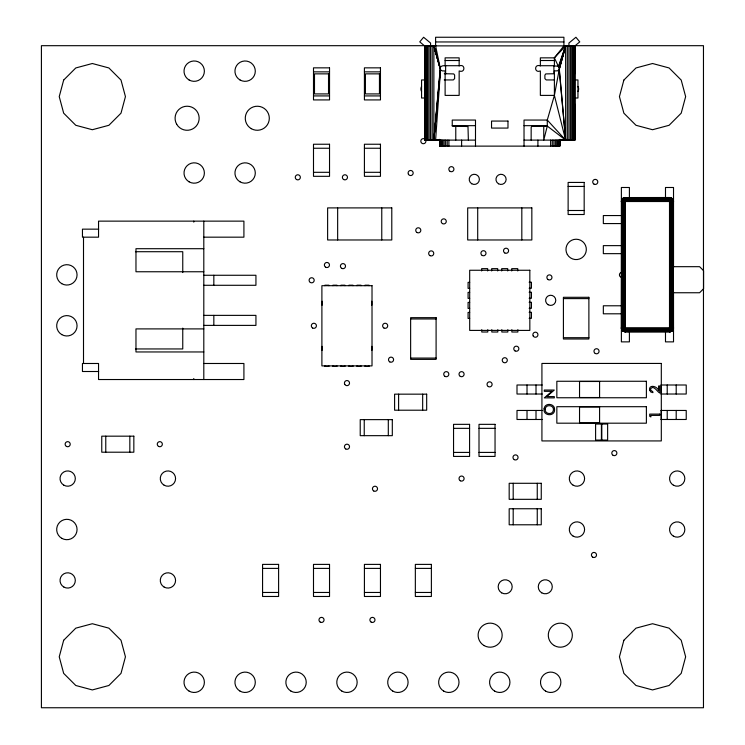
<?xml version="1.0" encoding="UTF-8"?>
<svg xmlns="http://www.w3.org/2000/svg" width="745" height="745" viewBox="0 0 745 745"><rect width="100%" height="100%" fill="white"/><g stroke="black" fill="none" stroke-linecap="round" stroke-linejoin="round"><path stroke-width="1.12" d="M531.148 140.107L531.166 127.423L531.688 126.38L545.442 126.073M671.822 331.05L673.08 329.663L673.48 327.837L669.979 330.91L625.39 330.696L622.559 327.837L622.559 201.523L624.71 199.064L669.504 199.166L671.208 200.712L671.329 327.837L669.504 328.666L670.398 327.837L672.744 330.193L673.461 328.461L673.387 292.748L699.583 292.748L703.587 288.743L703.587 270.696L699.583 266.682L673.387 266.682L673.443 200.954L672.344 198.682L669.504 197.509L624.766 197.565L623.034 198.282L621.581 200.284L621.432 328.461L622.559 330.678L625.39 331.851L669.504 331.851L671.86 331.087L673.322 329.076L673.517 327.837L621.386 327.837L623.081 331.05M559.914 140.107L559.774 146.122L559.774 140.107M670.398 327.837L670.36 328.694L669.504 328.731L671.86 331.087L669.504 331.851L669.504 197.509L672.344 198.682L673.322 200.303L673.517 201.523L621.386 201.523L622.559 198.682L624.18 197.704L625.39 199.166L624.71 199.064L669.504 198.682L671.962 200.833L671.86 327.837L669.504 329.607L625.39 329.663L624.571 327.837L622.15 330.193L622.559 330.678M669.504 200.629L670.36 200.666L670.332 201.523L672.754 199.166L673.471 200.927L672.875 201.523L669.504 198.151L670.128 197.565L671.86 198.282L669.504 200.629L670.332 201.523L669.504 199.753L625.39 199.697L623.034 201.523L622.941 328.526L623.081 327.837L625.39 330.193L670.193 330.296L672.363 327.837L672.577 201.048L672.577 328.312M622.056 200.787L622.056 328.573L623.584 330.547L625.39 331.413L669.504 331.413L671.794 330.128L673.08 327.837L672.837 200.787L671.31 198.813L669.504 197.965L625.39 197.965L623.109 199.232L621.824 201.523L622.056 328.573M672.837 328.573L672.875 327.837M625.39 328.731L624.534 328.694L624.496 327.837L625.39 328.731L623.043 331.087L625.39 331.851L625.39 197.509L622.699 198.822L621.432 201.523L621.432 200.927L622.15 199.166L624.496 201.523L625.39 199.893L624.589 199.818L625.39 199.204M435.601 140.107L440.519 69.797L433.869 45.873L433.869 140.107L440.519 69.797L442.204 70.896L445.119 70.933L445.119 95.397L459.153 95.397L459.153 70.933C465.467 73.559 465.467 63.297 459.153 65.923L459.153 57.849L445.119 57.849L445.119 65.923C443.024 65.178 439.513 66.314 440.183 69.043L433.869 140.107L440.323 69.434M623.034 331.078L625.39 331.814L622.699 330.529L621.544 328.322L621.544 201.038M670.072 197.583L669.504 197.546L672.195 198.822L673.359 201.038L673.359 328.322L672.195 330.529L669.504 331.795L671.86 331.078M673.461 328.461L673.517 327.837M624.534 328.694L623.761 327.837L623.686 328.647L623.621 327.837L623.686 200.712M671.208 328.647L671.273 327.837L673.08 329.663M623.034 201.523L622.941 200.833C619.728 203.283 624.366 196.736 624.906 197.667M624.906 331.693L669.504 331.655L672.027 330.361L673.033 327.996M624.096 328.238L624.096 201.122L625.39 200.629L623.034 198.282M670.36 200.666L670.798 328.238M559.402 68.633L554.392 95.397L547.277 120.057L547.277 126.073L543.748 140.107L543.748 126.073L547.277 126.073L565.641 140.107L565.641 45.873L554.392 57.849L554.392 65.923L558.098 66.221L559.402 68.633L565.641 45.873L558.443 66.454L554.392 57.849L563.918 45.873L563.918 37.25L435.601 37.25L435.601 45.873L440.183 67.814L433.869 45.873L440.118 68.633M673.461 200.899L673.517 201.523L673.294 200.34L672.102 201.523L671.962 328.526L671.86 327.837M673.359 328.322L673.387 292.748M624.096 201.122L623.621 201.523L621.851 199.744L621.423 201.523L621.46 200.954L621.87 201.364M559.402 68.223L565.641 45.873L558.75 66.733M559.327 67.814L565.641 45.873L559.001 67.059M559.197 67.423L565.641 45.873L559.327 69.043L565.641 140.107L547.277 120.057L524.024 120.057L524.024 146.122M621.572 200.303L622.624 201.355M621.432 328.461L621.432 327.837L621.544 328.322M622.317 201.048L622.131 201.523C621.973 199.548 626.033 198.831 624.822 197.583L623.081 198.31L623.621 197.974L625.074 199.427M673.08 201.523L672.027 198.999L669.504 197.704L625.39 197.965M623.304 328.163L621.824 329.663L621.46 328.405L622.028 327.837L625.39 331.599L622.867 330.361L621.824 327.837M568.947 140.069L559.979 139.958L572.84 140.107L572.84 45.873M621.581 329.076L623.034 327.837M622.559 327.837L622.317 328.312L622.131 327.837M670.798 201.122L671.133 201.523L671.208 200.712L671.329 201.523L673.08 199.716M671.822 198.31C671.198 196.745 668.516 199.092 670.193 199.064L669.504 199.166M625.241 331.367L624.208 331.627L625.39 330.445L669.504 330.445L670.742 331.646M670.314 199.818L669.504 199.753L671.32 197.947M669.504 201.523L672.344 198.682M622.596 330.64L625.39 327.837M623.621 331.385L625.39 329.607L624.589 329.541M669.504 330.696L670.314 329.541L669.504 329.467L670.36 328.694M624.496 201.523L625.39 200.694L624.534 200.666M426.68 45.873L426.68 140.107L439.969 139.781L439.075 140.069L430.582 140.107L430.582 43.042L423.598 37.25L419.761 41.878L424.566 45.873L574.944 45.873L579.759 41.878L575.922 37.25L568.929 43.042L568.929 140.107M670.128 331.795L669.504 331.208L669.979 330.91L624.925 330.91M671.86 201.523L672.363 201.523M672.102 327.837L672.763 327.837M624.794 197.555L624.152 197.704L625.39 197.565M625.39 330.193L624.71 330.296L625.39 330.445M669.904 200.228L624.999 200.228M624.999 329.132L669.904 329.132M669.504 331.851L670.072 331.776M669.504 197.704L669.988 197.667M624.664 198.189L625.39 198.151M669.504 331.208L670.239 331.171M553.898 65.616L553.898 73.746L545.75 73.913L544.893 75.096L544.893 78.607L546.225 79.939L554.159 79.939M435.601 41.953L563.918 41.953M425.386 45.687L41.413 45.687L41.413 707.75L703.466 707.75L703.466 45.687L574.311 45.687M430.033 45.687L435.853 45.687M563.844 45.687L569.664 45.687M554.392 57.849L540.358 57.849L540.358 65.923C534.044 63.297 534.044 73.559 540.358 70.933L540.358 95.397L554.392 95.397L565.641 140.107L559.197 69.434L557.716 70.803L554.392 70.933L554.392 95.397M445.119 60.513L459.153 60.513M540.358 60.513L554.392 60.513M445.119 65.718L459.153 65.718M540.358 65.718L554.392 65.718M313.496 71.855L329.532 71.855M364.417 71.855L380.462 71.855M425.106 73.746L424.566 73.746L424.706 45.873L424.706 140.107L424.566 104.216L425.106 104.216M444.29 73.746L445.976 73.746M574.814 73.746L574.814 45.873L574.814 140.107L574.814 104.216M424.967 79.957L421.568 79.957L421.568 98.005L424.967 98.005M444.225 79.939L453.295 79.939L454.627 78.607L454.627 75.096L453.77 73.913L445.622 73.746L445.622 65.616M313.496 95.919L329.532 95.919M364.417 95.919L380.462 95.919M574.553 98.005L577.952 98.005L577.952 79.957L574.553 79.957M452.243 125.672L475.496 125.672M524.024 125.672L547.277 125.672M468.372 140.107L467.981 126.538L452.243 126.073L452.243 120.057L475.496 120.057L475.496 146.122M559.551 139.781L568.491 139.958M431.029 139.958L439.531 139.958M475.496 140.107L424.566 140.107L424.566 45.873M524.024 140.107L574.944 140.107L574.944 45.873M313.496 148.246L329.532 148.246M364.417 148.246L380.462 148.246M313.496 172.309L329.532 172.309M364.417 172.309L380.462 172.309M568.128 186.446L584.173 186.446M669.979 198.449L624.925 198.449L625.39 198.682M568.128 210.5L584.173 210.5M621.386 215.556L603.338 215.556L603.338 223.575L621.386 223.575M98.666 229.153L82.453 229.153L82.453 237.171L98.545 237.171L98.545 221.135L243.913 221.135L243.913 237.171L203.804 237.171M621.386 245.636L603.338 245.636L603.338 253.654L621.386 253.654M203.804 248.7L135.972 248.7L135.972 271.757L203.804 271.757M135.441 251.708L182.758 251.708L182.758 272.549M203.748 275.268L255.935 275.268L255.935 285.288L203.748 285.288M529.136 282.225L531.436 282.225L531.436 288.24L529.136 288.24M469.685 282.346L468.084 282.346L468.084 288.362L469.685 288.362M529.136 292.245L531.436 292.245L531.436 298.261L529.136 298.261M469.685 292.366L468.084 292.366L468.084 298.382L469.685 298.382M563.416 298.605L588.885 298.605M469.685 302.396L468.084 302.396L468.084 308.411L469.685 308.411M529.136 302.274L531.436 302.274L531.436 308.29L529.136 308.29M621.386 305.785L603.338 305.785L603.338 313.803L621.386 313.803M529.136 312.295L531.436 312.295L531.436 318.311L529.136 318.311M469.685 312.416L468.084 312.416L468.084 318.432L469.685 318.432M203.748 315.368L255.935 315.368L255.935 325.388L203.748 325.388M410.635 318.972L436.095 318.972M203.804 328.899L135.972 328.899L135.972 351.957L203.804 351.957M563.416 337.699L588.885 337.699M135.441 348.949L182.758 348.949L182.758 328.117M410.635 358.075L436.095 358.075M203.804 363.486L243.913 363.486L243.913 379.531L98.545 379.531L98.545 363.486L82.453 363.486L82.453 371.504L98.666 371.504M542.183 384.997L517.002 384.997L517.002 394.021L542.183 394.021M661.048 384.997L686.229 384.997L686.229 394.021L661.048 394.021M542.183 410.458L517.002 410.458L517.002 419.482L542.183 419.482M661.048 410.458L686.229 410.458L686.229 419.482L661.048 419.482M453.547 428.347L469.583 428.347M479.007 428.347L495.043 428.347M453.547 452.411L469.583 452.411M479.007 452.411L495.043 452.411M262.566 568.398L278.602 568.398M313.496 568.398L329.532 568.398M364.417 568.398L380.462 568.398M415.347 568.398L431.383 568.398M262.566 592.461L278.602 592.461M313.496 592.461L329.532 592.461M364.417 592.461L380.462 592.461M415.347 592.461L431.383 592.461M454.078 126.073L457.374 126.082M669.504 198.151L670.239 198.189M624.664 331.171L625.39 331.208M669.504 331.655L669.988 331.693M671.282 331.385L669.82 329.933M622.559 198.682L625.39 201.523M672.279 328.005L673.312 329.076M669.504 327.837L672.344 330.678M671.599 201.197L672.279 201.355M669.504 198.282L669.671 198.747M625.223 330.612L625.39 331.097M673.219 201.178L673.387 266.682M433.869 45.873L440.118 68.223M673.359 201.038L673.461 201.523M649.5 389.756L650.785 391.991L652.946 392.652C653.495 390.883 649.482 390.967 650.813 388.517C653.71 384.765 657.574 392.168 659.763 393.043L659.763 385.975L658.599 385.975L658.599 390.622C657.444 386.078 648.523 383.982 649.603 390.287M621.386 327.837L621.46 328.405M672.837 200.787L672.875 201.523M439.606 140.107L439.746 146.122L439.746 140.107M676.199 384.997L676.199 394.021M676.199 410.458L676.199 419.482M673.517 267.576L673.517 187.489L665.49 187.489L665.49 197.509M673.517 291.91L673.517 341.871L665.49 341.871L665.49 331.851M667.222 384.997L667.222 394.021M667.222 410.458L667.222 419.482M661.225 384.997L661.225 394.021M661.225 410.458L661.225 419.482M629.404 197.509L629.404 187.489L621.386 187.489L621.386 341.871L629.404 341.871L629.404 331.851M601.811 424.035L601.811 440.081M601.411 424.035L601.411 440.081M574.404 45.873L574.404 140.107M573.743 45.873L573.743 140.107M571.713 45.873L571.713 140.107M570.4 45.873L570.4 140.107M567.327 45.873L567.327 140.107M559.914 139.352L559.914 146.122L439.606 146.122L439.606 139.352M559.374 140.107L559.374 146.122M558.703 140.107L558.703 146.122M557.8 140.107L557.8 146.122M556.683 140.107L556.683 146.122M555.36 140.107L555.36 146.122M553.889 140.107L553.889 146.122M552.287 140.107L552.287 146.122M550.611 140.107L550.611 146.122M537.909 140.107L537.909 146.122M537.257 483.291L537.257 499.327M537.257 508.751L537.257 524.787M536.009 384.997L536.009 394.021M536.009 410.458L536.009 419.482M527.022 384.997L527.022 394.021M527.022 410.458L527.022 419.482M521.817 207.902L521.817 239.974M517.747 270.957L517.747 268.647L511.731 268.647L511.731 270.957M517.868 329.7L517.868 332.009L511.852 332.009L511.852 329.7M513.193 483.291L513.193 499.327M513.193 508.751L513.193 524.787M507.839 329.7L507.839 332.009L501.823 332.009L501.823 329.7M507.718 270.957L507.718 268.647L501.702 268.647L501.702 270.957M497.818 329.7L497.818 332.009L491.802 332.009L491.802 329.7M497.697 270.957L497.697 268.647L491.681 268.647L491.681 270.957M487.789 329.7L487.789 332.009L481.773 332.009L481.773 329.7M487.668 270.957L487.668 268.647L481.652 268.647L481.652 270.957M477.703 207.902L477.703 239.974M461.611 140.107L461.611 146.122M455.772 126.073L455.772 140.107M448.909 140.107L448.909 146.122M447.224 140.107L447.224 146.122M445.631 140.107L445.631 146.122M444.15 140.107L444.15 146.122M442.837 140.107L442.837 146.122M441.711 140.107L441.711 146.122M440.807 140.107L440.807 146.122M440.146 140.107L440.146 146.122M432.193 45.873L432.193 140.107M429.12 45.873L429.12 140.107M427.798 45.873L427.798 140.107M425.777 45.873L425.777 140.107M425.106 45.873L425.106 140.107M422.666 394.161L422.666 410.206M398.603 394.161L398.603 410.206M388.303 419.631L388.303 435.667M381.766 207.902L381.766 239.974M371.867 346.341L371.867 350.355M371.783 301.231L371.783 305.245M369.017 285.689L369.017 285.195L365.003 285.195L365.003 285.689M369.017 365.897L369.017 366.391L365.003 366.391L365.003 365.897M364.24 419.631L364.24 435.667M360.99 285.689L360.99 285.195L356.985 285.195L356.985 285.689M360.99 365.897L360.99 366.391L356.985 366.391L356.985 365.897M352.972 285.689L352.972 285.195L348.958 285.195L348.958 285.689M352.972 365.897L352.972 366.391L348.958 366.391L348.958 365.897M344.954 285.689L344.954 285.195L340.94 285.195L340.94 285.689M344.954 365.897L344.954 366.391L340.94 366.391L340.94 365.897M337.653 207.902L337.653 239.974M336.936 285.689L336.936 285.195L332.922 285.195L332.922 285.689M336.936 365.897L336.936 366.391L332.922 366.391L332.922 365.897M328.908 285.689L328.908 285.195L324.904 285.195L324.904 285.689M328.908 365.897L328.908 366.391L324.904 366.391L324.904 365.897M322.082 301.231L322.082 305.245M322.082 346.341L322.082 350.355M213.834 275.268L213.834 285.288M213.834 315.368L213.834 325.388M203.804 221.135L203.804 379.531M193.784 221.135L193.784 222.131M193.784 378.525L193.784 379.531M129.835 436.17L129.835 452.206M105.771 436.17L105.771 452.206M83.505 237.171L83.505 363.486M621.982 277.41A2.542 2.542 0 0 1 619.44 274.868A2.542 2.542 0 0 1 621.982 272.316M425.572 139.902A2.542 2.542 0 0 1 423.812 143.683A2.542 2.542 0 0 1 420.86 140.731A2.542 2.542 0 0 1 424.641 138.961M421.568 91.523A5.094 5.094 0 0 1 421.568 86.429M577.952 86.429A5.094 5.094 0 0 1 577.952 91.523M545.219 409.21C544.483 414.164 552.669 415.3 553.358 410.365C554.569 404.973 545.573 403.725 545.219 409.21M544.111 408.735C542.537 415.989 554.923 417.06 554.578 409.629C555.025 403.296 544.725 402.356 544.111 408.735M63.67 80.069L59.237 96.617L63.67 113.175L75.785 125.29L92.333 129.723L108.891 125.29L121.007 113.175L125.439 96.617L121.007 80.069L108.891 67.953L92.333 63.511L75.785 67.953L63.67 80.069M63.67 640.272L59.237 656.82L63.67 673.378L75.785 685.493L92.333 689.926L108.891 685.493L121.007 673.378L125.439 656.82L121.007 640.272L108.891 628.156L92.333 623.723L75.785 628.156L63.67 640.272M623.872 80.069L619.44 96.617L623.872 113.175L635.988 125.29L652.546 129.723L669.094 125.29L681.209 113.175L685.642 96.617L681.209 80.069L669.094 67.953L652.546 63.511L635.988 67.953L623.872 80.069M623.872 640.272L619.44 656.82L623.872 673.378L635.988 685.493L652.546 689.926L669.094 685.493L681.209 673.378L685.642 656.82L681.209 640.272L669.094 628.156L652.546 623.723L635.988 628.156L623.872 640.272M624.971 201.103L624.766 327.837L625.39 328.461L669.504 328.461L670.128 327.837L670.128 201.523L669.504 200.899L624.971 201.103M551.915 391.33L544.297 397.886L554.317 397.886L554.317 396.601L546.718 396.601L554.317 390.045L544.297 390.045L544.297 391.33L551.915 391.33M329.532 67.851L313.496 67.851L313.496 99.923L329.532 99.923L329.532 67.851M380.462 67.851L364.417 67.851L364.417 99.923L380.462 99.923L380.462 67.851M328.526 73.857L314.492 73.857L314.492 93.917L328.526 93.917L328.526 73.857M379.456 73.857L365.423 73.857L365.423 93.917L379.456 93.917L379.456 73.857M507.978 121.062L491.542 121.062L491.542 128.075L507.978 128.075L507.978 121.062M329.532 144.241L313.496 144.241L313.496 176.323L329.532 176.323L329.532 144.241M380.462 144.241L364.417 144.241L364.417 176.323L380.462 176.323L380.462 144.241M584.173 182.432L568.128 182.432L568.128 214.513L584.173 214.513L584.173 182.432M391.786 207.902L327.623 207.902L327.623 239.974L391.786 239.974L391.786 207.902M531.837 207.902L467.683 207.902L467.683 239.974L531.837 239.974L531.837 207.902M529.835 270.258L469.685 270.258L469.685 330.408L529.835 330.408L529.835 270.258M372.016 285.689L321.896 285.689L321.896 365.897L372.016 365.897L372.016 285.689M588.885 297.302L563.416 297.302L563.416 339.003L588.885 339.003L588.885 297.302M436.095 317.668L410.635 317.668L410.635 359.379L436.095 359.379L436.095 317.668M661.309 363.439L541.922 363.439L541.922 440.928L661.309 440.928L661.309 363.439M646.39 381.263L556.841 381.263L556.841 397.756L646.39 397.756L646.39 381.263M599.585 381.487L579.536 381.487L579.536 397.523L599.585 397.523L599.585 381.487M426.68 394.161L394.599 394.161L394.599 410.206L426.68 410.206L426.68 394.161M646.39 406.696L556.841 406.696L556.841 423.188L646.39 423.188L646.39 406.696M599.585 406.919L579.536 406.919L579.536 422.964L599.585 422.964L599.585 406.919M659.763 414.108L649.733 414.108L649.733 416.287L650.888 416.939L650.888 415.393L659.763 415.393L659.763 414.108M392.308 419.631L360.226 419.631L360.226 435.667L392.308 435.667L392.308 419.631M607.631 424.035L595.6 424.035L595.6 440.081L607.631 440.081L607.631 424.035M469.583 424.343L453.547 424.343L453.547 456.424L469.583 456.424L469.583 424.343M495.043 424.343L479.007 424.343L479.007 456.424L495.043 456.424L495.043 424.343M133.839 436.17L101.758 436.17L101.758 452.206L133.839 452.206L133.839 436.17M541.261 483.291L509.18 483.291L509.18 499.327L541.261 499.327L541.261 483.291M541.261 508.751L509.18 508.751L509.18 524.787L541.261 524.787L541.261 508.751M278.602 564.393L262.566 564.393L262.566 596.475L278.602 596.475L278.602 564.393M329.532 564.393L313.496 564.393L313.496 596.475L329.532 596.475L329.532 564.393M380.462 564.393L364.417 564.393L364.417 596.475L380.462 596.475L380.462 564.393M431.383 564.393L415.347 564.393L415.347 596.475L431.383 596.475L431.383 564.393M408.428 174.283A2.542 2.542 0 0 0 412.842 174.283A2.542 2.542 0 0 0 410.635 170.465A2.542 2.542 0 0 0 408.428 174.283M593.989 184.117A2.542 2.542 0 0 0 597.807 181.91A2.542 2.542 0 0 0 593.989 179.703A2.542 2.542 0 0 0 593.989 184.117M320.238 622.112A2.542 2.542 0 0 0 324.056 619.914A2.542 2.542 0 0 0 320.238 617.707A2.542 2.542 0 0 0 320.238 622.112M371.168 622.112A2.542 2.542 0 0 0 374.986 619.914A2.542 2.542 0 0 0 371.168 617.707A2.542 2.542 0 0 0 371.168 622.112M240.03 79.976A10.188 10.188 0 0 0 255.302 71.157A10.188 10.188 0 0 0 240.03 62.338A10.188 10.188 0 0 0 240.03 79.976M189.1 79.976A10.188 10.188 0 0 0 204.381 71.157A10.188 10.188 0 0 0 189.1 62.338A10.188 10.188 0 0 0 189.1 79.976M251.279 128.671A12.032 12.032 0 0 0 269.317 118.25A12.032 12.032 0 0 0 251.279 107.839A12.032 12.032 0 0 0 251.279 128.671M176.695 124.266A12.032 12.032 0 0 0 197.537 124.266A12.032 12.032 0 0 0 187.116 106.218A12.032 12.032 0 0 0 176.695 124.266M240.03 181.827A10.188 10.188 0 0 0 255.302 173.008A10.188 10.188 0 0 0 240.03 164.189A10.188 10.188 0 0 0 240.03 181.827M189.1 181.827A10.188 10.188 0 0 0 204.381 173.008A10.188 10.188 0 0 0 189.1 164.189A10.188 10.188 0 0 0 189.1 181.827M61.779 334.617A10.188 10.188 0 0 0 77.061 325.788A10.188 10.188 0 0 0 61.779 316.97A10.188 10.188 0 0 0 61.779 334.617M61.779 283.687A10.188 10.188 0 0 0 77.061 274.868A10.188 10.188 0 0 0 61.779 266.049A10.188 10.188 0 0 0 61.779 283.687M484.12 645.589A12.032 12.032 0 0 0 502.167 635.168A12.032 12.032 0 0 0 484.12 624.748A12.032 12.032 0 0 0 484.12 645.589M554.299 645.589A12.032 12.032 0 0 0 572.337 635.168A12.032 12.032 0 0 0 554.299 624.748A12.032 12.032 0 0 0 554.299 645.589M545.591 691.109A10.188 10.188 0 0 0 560.873 682.29A10.188 10.188 0 0 0 545.591 673.461A10.188 10.188 0 0 0 545.591 691.109M494.671 691.109A10.188 10.188 0 0 0 509.943 682.29A10.188 10.188 0 0 0 494.671 673.461A10.188 10.188 0 0 0 494.671 691.109M541.764 592.862A7.022 7.022 0 0 0 552.287 586.79A7.022 7.022 0 0 0 541.764 580.709A7.022 7.022 0 0 0 541.764 592.862M501.664 592.862A7.022 7.022 0 0 0 512.188 586.79A7.022 7.022 0 0 0 501.664 580.709A7.022 7.022 0 0 0 501.664 592.862M189.1 691.109A10.188 10.188 0 0 0 204.381 682.29A10.188 10.188 0 0 0 189.1 673.461A10.188 10.188 0 0 0 189.1 691.109M240.03 691.109A10.188 10.188 0 0 0 255.302 682.29A10.188 10.188 0 0 0 240.03 673.461A10.188 10.188 0 0 0 240.03 691.109M290.96 691.109A10.188 10.188 0 0 0 306.232 682.29A10.188 10.188 0 0 0 290.96 673.461A10.188 10.188 0 0 0 290.96 691.109M341.881 691.109A10.188 10.188 0 0 0 357.162 682.29A10.188 10.188 0 0 0 341.881 673.461A10.188 10.188 0 0 0 341.881 691.109M443.741 691.109A10.188 10.188 0 0 0 459.013 682.29A10.188 10.188 0 0 0 443.741 673.461A10.188 10.188 0 0 0 443.741 691.109M392.811 691.109A10.188 10.188 0 0 0 408.092 682.29A10.188 10.188 0 0 0 392.811 673.461A10.188 10.188 0 0 0 392.811 691.109M567.327 254.492A10.188 10.188 0 0 0 584.974 254.492A10.188 10.188 0 0 0 576.146 239.22A10.188 10.188 0 0 0 567.327 254.492M61.779 538.328A10.188 10.188 0 0 0 77.061 529.499A10.188 10.188 0 0 0 61.779 520.681A10.188 10.188 0 0 0 61.779 538.328M164.105 485.191A7.636 7.636 0 0 0 175.569 478.579A7.636 7.636 0 0 0 164.105 471.958A7.636 7.636 0 0 0 164.105 485.191M63.856 485.191A7.636 7.636 0 0 0 75.319 478.579A7.636 7.636 0 0 0 63.856 471.958A7.636 7.636 0 0 0 63.856 485.191M164.105 587.051A7.636 7.636 0 0 0 175.569 580.429A7.636 7.636 0 0 0 164.105 573.818A7.636 7.636 0 0 0 164.105 587.051M63.856 587.051A7.636 7.636 0 0 0 75.319 580.429A7.636 7.636 0 0 0 63.856 573.818A7.636 7.636 0 0 0 63.856 587.051M573.129 485.191A7.636 7.636 0 0 0 584.592 478.579A7.636 7.636 0 0 0 573.129 471.958A7.636 7.636 0 0 0 573.129 485.191M673.387 485.191A7.636 7.636 0 0 0 684.841 478.579A7.636 7.636 0 0 0 673.387 471.958A7.636 7.636 0 0 0 673.387 485.191M573.129 536.121A7.636 7.636 0 0 0 584.592 529.499A7.636 7.636 0 0 0 573.129 522.888A7.636 7.636 0 0 0 573.129 536.121M673.387 536.121A7.636 7.636 0 0 0 684.841 529.499A7.636 7.636 0 0 0 673.387 522.888A7.636 7.636 0 0 0 673.387 536.121M445.007 376.383A2.542 2.542 0 0 0 448.835 374.176A2.542 2.542 0 0 0 445.007 371.969A2.542 2.542 0 0 0 445.007 376.383M533.206 335.986A2.542 2.542 0 0 0 537.611 335.986A2.542 2.542 0 0 0 535.404 332.168A2.542 2.542 0 0 0 533.206 335.986M296.538 179.526A2.542 2.542 0 0 0 300.356 177.319A2.542 2.542 0 0 0 296.538 175.112A2.542 2.542 0 0 0 296.538 179.526M503.499 362.442A2.542 2.542 0 0 0 507.317 360.235A2.542 2.542 0 0 0 503.499 358.038A2.542 2.542 0 0 0 503.499 362.442M345.699 448.937A2.542 2.542 0 0 0 349.526 446.739A2.542 2.542 0 0 0 345.699 444.532A2.542 2.542 0 0 0 345.699 448.937M389.775 361.884A2.542 2.542 0 0 0 393.593 359.677A2.542 2.542 0 0 0 389.775 357.47A2.542 2.542 0 0 0 389.775 361.884M310.376 282.485A2.542 2.542 0 0 0 314.194 280.278A2.542 2.542 0 0 0 310.376 278.071A2.542 2.542 0 0 0 310.376 282.485M471.753 183.773A5.094 5.094 0 0 0 479.389 179.368A5.094 5.094 0 0 0 471.753 174.954A5.094 5.094 0 0 0 471.753 183.773M498.498 183.773A5.094 5.094 0 0 0 506.134 179.368A5.094 5.094 0 0 0 498.498 174.954A5.094 5.094 0 0 0 498.498 183.773M460.289 376.383A2.542 2.542 0 0 0 464.107 374.176A2.542 2.542 0 0 0 460.289 371.969A2.542 2.542 0 0 0 460.289 376.383M488.301 386.562A2.542 2.542 0 0 0 492.119 384.364A2.542 2.542 0 0 0 488.301 382.157A2.542 2.542 0 0 0 488.301 386.562M344.767 384.373A2.542 2.542 0 0 0 349.181 384.373A2.542 2.542 0 0 0 346.974 380.546A2.542 2.542 0 0 0 344.767 384.373M383.899 327.996A2.542 2.542 0 0 0 387.717 325.788A2.542 2.542 0 0 0 383.899 323.591A2.542 2.542 0 0 0 383.899 327.996M312.602 327.996A2.542 2.542 0 0 0 316.42 325.788A2.542 2.542 0 0 0 312.602 323.591A2.542 2.542 0 0 0 312.602 327.996M515.046 350.914A2.542 2.542 0 0 0 518.865 348.707A2.542 2.542 0 0 0 515.046 346.509A2.542 2.542 0 0 0 515.046 350.914M442.465 223.593A2.542 2.542 0 0 0 446.283 221.395A2.542 2.542 0 0 0 442.465 219.188A2.542 2.542 0 0 0 442.465 223.593M450.101 171.387A2.542 2.542 0 0 0 453.928 169.18A2.542 2.542 0 0 0 450.101 166.973A2.542 2.542 0 0 0 450.101 171.387M595.246 353.465A2.542 2.542 0 0 0 599.064 351.258A2.542 2.542 0 0 0 595.246 349.051A2.542 2.542 0 0 0 595.246 353.465M417.004 232.514A2.542 2.542 0 0 0 420.823 230.317A2.542 2.542 0 0 0 417.004 228.11A2.542 2.542 0 0 0 417.004 232.514M325.649 267.204A2.542 2.542 0 0 0 329.476 264.997A2.542 2.542 0 0 0 325.649 262.799A2.542 2.542 0 0 0 325.649 267.204M548.152 279.617A2.542 2.542 0 0 0 551.971 277.41A2.542 2.542 0 0 0 548.152 275.203A2.542 2.542 0 0 0 548.152 279.617M482.183 255.433A2.542 2.542 0 0 0 486.001 253.235A2.542 2.542 0 0 0 482.183 251.028A2.542 2.542 0 0 0 482.183 255.433M158.536 446.395A2.542 2.542 0 0 0 162.354 444.188A2.542 2.542 0 0 0 158.536 441.981A2.542 2.542 0 0 0 158.536 446.395M592.703 557.176A2.542 2.542 0 0 0 596.521 554.969A2.542 2.542 0 0 0 592.703 552.762A2.542 2.542 0 0 0 592.703 557.176M613.07 455.316A2.542 2.542 0 0 0 616.888 453.109A2.542 2.542 0 0 0 613.07 450.911A2.542 2.542 0 0 0 613.07 455.316M343.659 179.526A2.542 2.542 0 0 0 347.477 177.319A2.542 2.542 0 0 0 343.659 175.112A2.542 2.542 0 0 0 343.659 179.526M548.143 304.742A5.094 5.094 0 0 0 555.779 300.328A5.094 5.094 0 0 0 548.143 295.923A5.094 5.094 0 0 0 548.143 304.742M514.246 459.628A2.542 2.542 0 0 0 518.064 457.421A2.542 2.542 0 0 0 514.246 455.214A2.542 2.542 0 0 0 514.246 459.628M504.784 252.946A2.542 2.542 0 0 0 508.602 250.748A2.542 2.542 0 0 0 504.784 248.541A2.542 2.542 0 0 0 504.784 252.946M460.289 480.776A2.542 2.542 0 0 0 464.107 478.579A2.542 2.542 0 0 0 460.289 476.372A2.542 2.542 0 0 0 460.289 480.776M373.711 490.964A2.542 2.542 0 0 0 377.529 488.757A2.542 2.542 0 0 0 373.711 486.56A2.542 2.542 0 0 0 373.711 490.964M341.694 268.349A2.542 2.542 0 0 0 345.512 266.142A2.542 2.542 0 0 0 341.694 263.935A2.542 2.542 0 0 0 341.694 268.349M429.93 255.619A2.542 2.542 0 0 0 433.758 253.412A2.542 2.542 0 0 0 429.93 251.205A2.542 2.542 0 0 0 429.93 255.619M66.407 446.395A2.542 2.542 0 0 0 70.226 444.188A2.542 2.542 0 0 0 66.407 441.981A2.542 2.542 0 0 0 66.407 446.395"/></g></svg>
